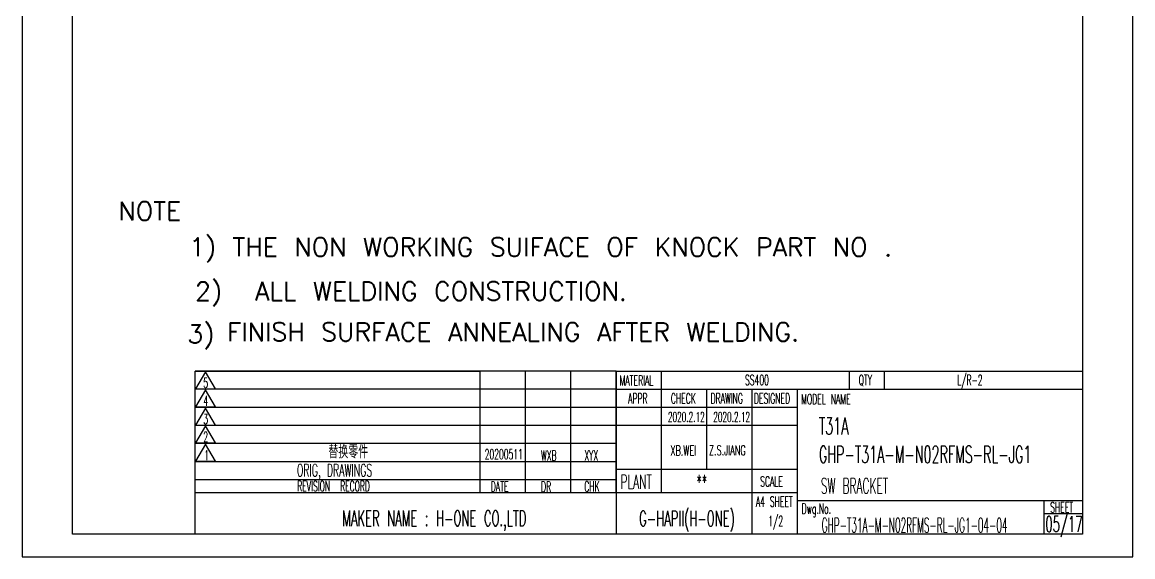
# Model space of a CAD drawing. Header units: millimetres. Extents: x 169 to 68710, y -18996 to 3059.
# Drawn here: x 1323.5 to 1743.5, y 2111.9 to 2314.1 of the extents above; entities that cross this region are included whole.
import ezdxf

# ---------------------------------------------------------------- set-up
doc = ezdxf.new("R2010")
doc.units = ezdxf.units.MM
for name, color, linetype in [('list', 3, 'Continuous'), ('title_frame', 7, 'Continuous'), ('word_dim', 253, 'Continuous')]:
    doc.layers.add(name, color=color, linetype=linetype)
doc.styles.add('MX_NOTE_STANDARD', font='txt.shx', dxfattribs={"bigfont": 'bigfont.shx'})
doc.styles.get("Standard").update_dxf_attribs({"font": 'txt', "bigfont": 'gbcbig.shx'})

msp = doc.modelspace()

# ---------------------------------------------------------------- linework, layer by layer
at = {"layer": 'title_frame'}
for p, q in [((1342.462, 2120.357), (1342.462, 2671.857)), ((1724.462, 2671.857), (1724.462, 2120.357)), ((1388.812, 2120.357), (1388.812, 2182.097)), ((1388.812, 2182.097), (1496.612, 2182.097)), ((1548.062, 2182.097), (1388.812, 2182.097)), ((1392.772, 2181.855), (1389.013, 2175.344)), ((1396.531, 2175.344), (1392.772, 2181.855)), ((1496.612, 2136.037), (1496.612, 2182.097)), ((1513.762, 2136.037), (1513.762, 2182.097)), ((1513.762, 2136.037), (1513.762, 2182.097)), ((1530.912, 2136.037), (1530.912, 2182.097)), ((1530.912, 2136.037), (1530.912, 2182.097)), ((1548.062, 2182.097), (1548.062, 2175.237)), ((1548.062, 2182.097), (1548.062, 2120.357)), ((1548.062, 2182.097), (1548.062, 2120.357)), ((1548.062, 2136.037), (1548.062, 2182.097)), ((1548.062, 2182.097), (1724.462, 2182.097)), ((1565.212, 2136.037), (1565.212, 2182.097)), ((1636.262, 2182.097), (1636.262, 2175.237)), ((1649.407, 2182.097), (1649.407, 2175.237)), ((1496.612, 2175.237), (1388.812, 2175.237)), ((1548.062, 2175.237), (1388.812, 2175.237)), ((1389.013, 2175.344), (1396.531, 2175.344)), ((1392.772, 2175.04), (1389.013, 2168.529)), ((1396.531, 2168.529), (1392.772, 2175.04)), ((1548.062, 2175.237), (1724.462, 2175.237)), ((1582.362, 2145.047), (1582.362, 2175.237)), ((1599.512, 2120.357), (1599.512, 2175.237)), ((1616.662, 2120.357), (1616.662, 2175.237)), ((1496.612, 2168.377), (1388.812, 2168.377)), ((1548.062, 2168.377), (1388.812, 2168.377)), ((1389.013, 2168.529), (1396.531, 2168.529)), ((1392.772, 2168.122), (1389.013, 2161.611)), ((1396.531, 2161.611), (1392.772, 2168.122)), ((1616.662, 2168.377), (1548.062, 2168.377)), ((1496.612, 2161.517), (1388.812, 2161.517)), ((1548.062, 2161.517), (1388.812, 2161.517)), ((1389.013, 2161.611), (1396.531, 2161.611)), ((1392.772, 2161.432), (1389.013, 2154.921)), ((1396.531, 2154.921), (1392.772, 2161.432)), ((1616.662, 2161.517), (1548.062, 2161.517)), ((1496.612, 2154.657), (1388.812, 2154.657)), ((1548.062, 2154.657), (1388.812, 2154.657)), ((1389.013, 2154.921), (1396.531, 2154.921)), ((1392.772, 2154.514), (1389.013, 2148.003)), ((1396.531, 2148.003), (1392.772, 2154.514)), ((1496.612, 2147.797), (1388.812, 2147.797)), ((1548.062, 2147.797), (1388.812, 2147.797)), ((1389.013, 2148.003), (1396.531, 2148.003)), ((1548.062, 2145.047), (1616.662, 2145.047)), ((1496.612, 2140.937), (1388.812, 2140.937)), ((1548.062, 2140.937), (1388.812, 2140.937)), ((1548.062, 2136.037), (1388.812, 2136.037)), ((1616.662, 2136.037), (1548.062, 2136.037)), ((1616.662, 2133.097), (1724.462, 2133.097)), ((1709.762, 2133.097), (1709.762, 2120.357)), ((1709.762, 2128.197), (1724.462, 2128.197)), ((1724.462, 2120.357), (1342.462, 2120.357)), ((1724.462, 2120.357), (1616.662, 2120.357))]:
    msp.add_line(p, q, dxfattribs=at)
at = {"layer": 'title_frame', "color": 4}
msp.add_lwpolyline([(1323.462, 2111.857), (1743.462, 2111.857), (1743.462, 2705.857), (1323.462, 2705.857)], close=True, dxfattribs=at)

# ---------------------------------------------------------------- texts
at = {"layer": 'list', "linetype": 'Continuous', "ltscale": 2}
for s, p in [('3) ', (1385.948, 2192.665)), ('FINISH SURFACE ANNEALING AFTER WELDING.', (1400.88, 2193.413))]:
    msp.add_text(s, height=7, dxfattribs=at).set_placement(p)
at = {"layer": 'title_frame', "color": 3, "style": 'MX_NOTE_STANDARD'}
for s, height, width, p in [('MATERIAL', 3.8667, 0.545, (1549.406, 2176.634)), ('SS400', 3.8667, 0.545, (1596.808, 2176.802)), ('QTY', 3.8667, 0.545, (1639.808, 2176.802)), ('L/R-2', 3.8667, 0.545, (1677.064, 2176.802)), ('5', 3.759, 0.545, (1391.982, 2175.786)), ('4', 3.759, 0.545, (1391.982, 2168.971)), ('APPR', 3.8667, 0.545, (1552.597, 2169.831)), ('CHECK', 3.8667, 0.545, (1568.789, 2169.831)), ('DRAWING', 3.8667, 0.545, (1583.828, 2169.831)), ('DESIGNED', 3.8667, 0.545, (1600.211, 2169.831)), ('MODEL NAME', 3.8667, 0.545, (1618.068, 2169.536)), ('3', 3.759, 0.545, (1391.982, 2162.053)), ('2020.2.12', 3.724, 0.545, (1567.661, 2162.898)), ('2020.2.12', 3.724, 0.545, (1584.811, 2162.898)), ('T31A', 6.468, 0.545, (1624.744, 2158.091)), ('2', 3.759, 0.545, (1391.982, 2155.363)), ('1', 3.759, 0.545, (1392.375, 2148.445)), ('20200511', 3.8667, 0.545, (1498.348, 2148.739)), ('WXB', 3.8667, 0.545, (1519.674, 2148.252)), ('XYX', 3.8667, 0.545, (1536.028, 2148.317)), ('XB.WEI', 3.724, 0.6, (1568.602, 2150.18)), ('Z.S.JIANG', 3.724, 0.6, (1583.191, 2150.298)), ('GHP-T31A-M-N02RFMS-RL-JG1', 6.468, 0.545, (1624.744, 2147.358)), ('ORIG, DRAWINGS', 4.72595, 0.545, (1427.359, 2142.235)), ('PLANT', 5.3704, 0.545, (1549.734, 2137.545)), ('**', 5.3704, 0.545, (1578.448, 2137.545)), ('SCALE', 3.8667, 0.545, (1602.563, 2138.426)), ('REVISION  RECORD', 3.86669, 0.545, (1427.459, 2136.672)), ('DATE', 3.8667, 0.545, (1500.686, 2136.512)), ('DR', 3.8667, 0.545, (1519.674, 2136.492)), ('CHK', 3.8667, 0.545, (1536.028, 2136.557)), ('SW BRACKET', 5.88, 0.5, (1625.533, 2135.775)), ('A4 SHEET', 3.8667, 0.545, (1600.921, 2130.791)), ('G-HAPII(H-ONE)', 5.88, 0.545, (1556.773, 2123.394)), ('Dwg.No.', 3.8667, 0.545, (1618.24, 2128.153)), ('SHEET', 3.8667, 0.545, (1712.242, 2128.612)), ('MAKER NAME : H-ONE CO.,LTD ', 5.88, 0.545, (1444.471, 2123.49)), ('1/2', 3.8667, 0.545, (1605.624, 2123.433)), ('GHP-T31A-M-N02RFMS-RL-JG1-04-04', 5.6, 0.441, (1625.813, 2121.04)), ('05/17', 5.88, 0.545, (1710.42, 2121.29))]:
    msp.add_text(s, height=height, dxfattribs=dict(at, width=width)).set_placement(p)
at = {"layer": 'word_dim', "color": 3, "linetype": 'Continuous'}
msp.add_text('NOTE  ', height=7, dxfattribs=at).set_placement((1359.816, 2239.186))
at = {"layer": 'word_dim', "color": 3, "char_height": 7, "attachment_point": 1}
for s, insert, width in [('1) THE NON WORKING SUIFACE OF KNOCK PART NO .', (1386.548, 2232.542), 352.13365), ('  2)  ALL WELDING CONSTRUCTION.', (1376.365, 2215.825), 303.33333)]:
    msp.add_mtext(s, dxfattribs=dict(at, insert=insert, width=width))
at = {"layer": 'word_dim', "ltscale": 2, "insert": (1439.271, 2154.085), "char_height": 5, "width": 45.42503, "attachment_point": 1}
msp.add_mtext('{\\Ftxt,gbcbig|c134;\\C3;替换零件}', dxfattribs=at)

doc.saveas('drawing.dxf')
